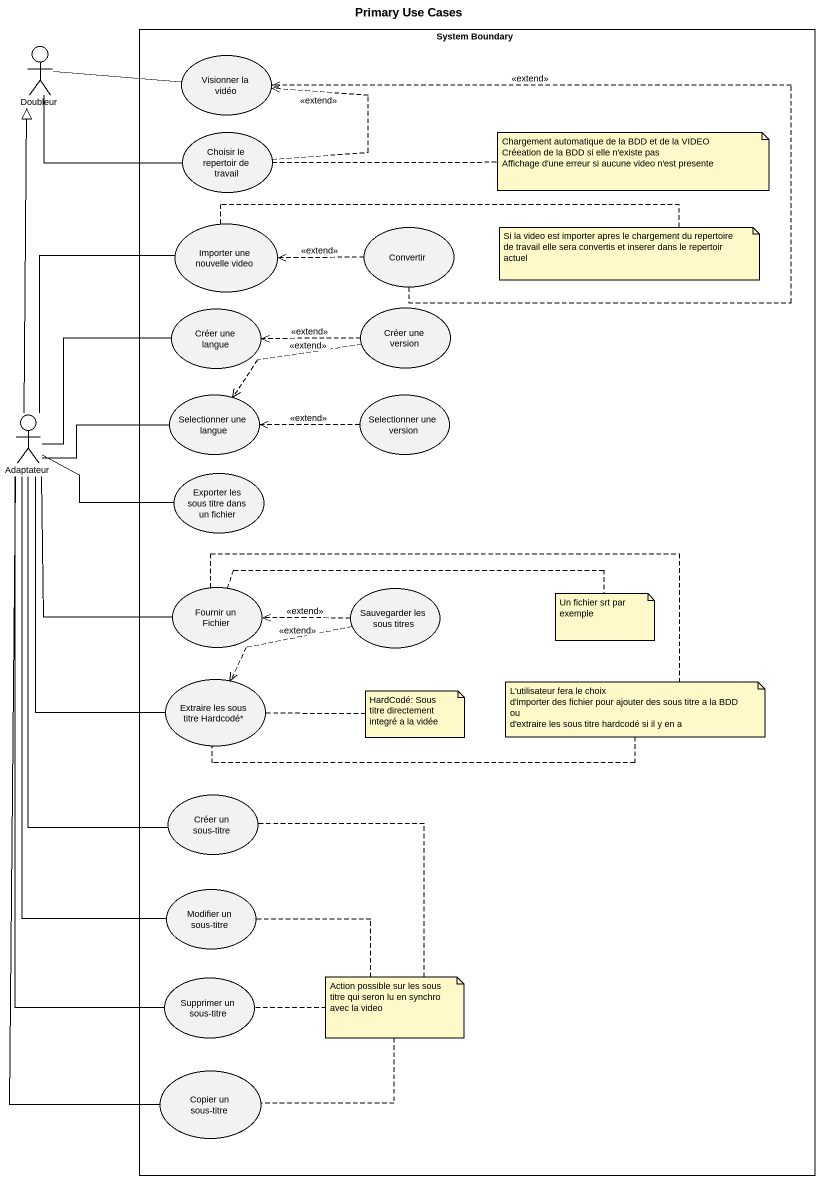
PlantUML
@startuml
title Primary Use Cases
actor Doubleur
rectangle "System Boundary" as System_Boundary {
  usecase "Visionner la vidéo" as Visionner_la_vidéo
  usecase "Choisir le repertoir de travail" as Choisir_le_repertoir_de
  usecase "Importer une nouvelle video" as Importer_une_nouvelle_video
  usecase Convertir
  usecase "Créer une langue" as Créer_une_langue
  usecase "Créer une version" as Créer_une_version
  usecase "Selectionner une langue" as Selectionner_une_langue
  usecase "Selectionner une version" as Selectionner_une_version
  usecase "Exporter les sous titre dans un fichier" as Exporter_les_sous_titre
  usecase "Fournir un Fichier" as Fournir_un_Fichier
  usecase "Sauvegarder les sous titres" as Sauvegarder_les_sous_titres
  usecase "Extraire les sous titre Hardcodé*" as Extraire_les_sous_titre
  usecase "Créer un sous-titre" as Créer_un_sous_titre
  usecase "Modifier un sous-titre" as Modifier_un_sous_titre
  usecase "Supprimer un sous-titre" as Supprimer_un_sous_titre
  usecase "Copier un sous-titre" as Copier_un_sous_titre
}
actor Adaptateur
Doubleur -right- Visionner_la_vidéo
Doubleur -right- Choisir_le_repertoir_de
Choisir_le_repertoir_de .up.> Visionner_la_vidéo : <<extend>>
Convertir .up.> Visionner_la_vidéo : <<extend>>
Convertir .left.> Importer_une_nouvelle_video : <<extend>>
Créer_une_version .left.> Créer_une_langue : <<extend>>
Créer_une_version .left.> Selectionner_une_langue : <<extend>>
Selectionner_une_version .left.> Selectionner_une_langue : <<extend>>
Adaptateur -up-|> Doubleur
Adaptateur -up- Importer_une_nouvelle_video
Adaptateur -up- Créer_une_langue
Adaptateur -right- Selectionner_une_langue
Adaptateur -right- Exporter_les_sous_titre
Adaptateur -- Fournir_un_Fichier
Adaptateur -- Extraire_les_sous_titre
Adaptateur -- Créer_un_sous_titre
Adaptateur -- Modifier_un_sous_titre
Adaptateur -- Supprimer_un_sous_titre
Adaptateur -- Copier_un_sous_titre
Sauvegarder_les_sous_titres .left.> Fournir_un_Fichier : <<extend>>
Sauvegarder_les_sous_titres .left.> Extraire_les_sous_titre : <<extend>>
note right of Choisir_le_repertoir_de
  Chargement automatique de la BDD et de la VIDEO
  Créeation de la BDD si elle n'existe pas
  Affichage d'une erreur si aucune video n'est presente
end note
note right of Importer_une_nouvelle_video : Si la video est importer apres le chargement du repertoire de travail elle sera convertis et inserer dans le repertoir actuel
note right of Fournir_un_Fichier : Un fichier srt par exemple
note right of Extraire_les_sous_titre : HardCodé: Sous titre directement integré a la vidée
note as N5
  L'utilisateur fera le choix
  d'importer des fichier pour ajouter des sous titre a la BDD ou
  d'extraire les sous titre hardcodé si il y en a
end note
N5 .. Fournir_un_Fichier
N5 .. Extraire_les_sous_titre
note as N6
  Action possible sur les sous titre qui seron lu en synchro avec la video
end note
N6 .. Créer_un_sous_titre
N6 .. Modifier_un_sous_titre
N6 .. Supprimer_un_sous_titre
N6 .. Copier_un_sous_titre
@enduml
